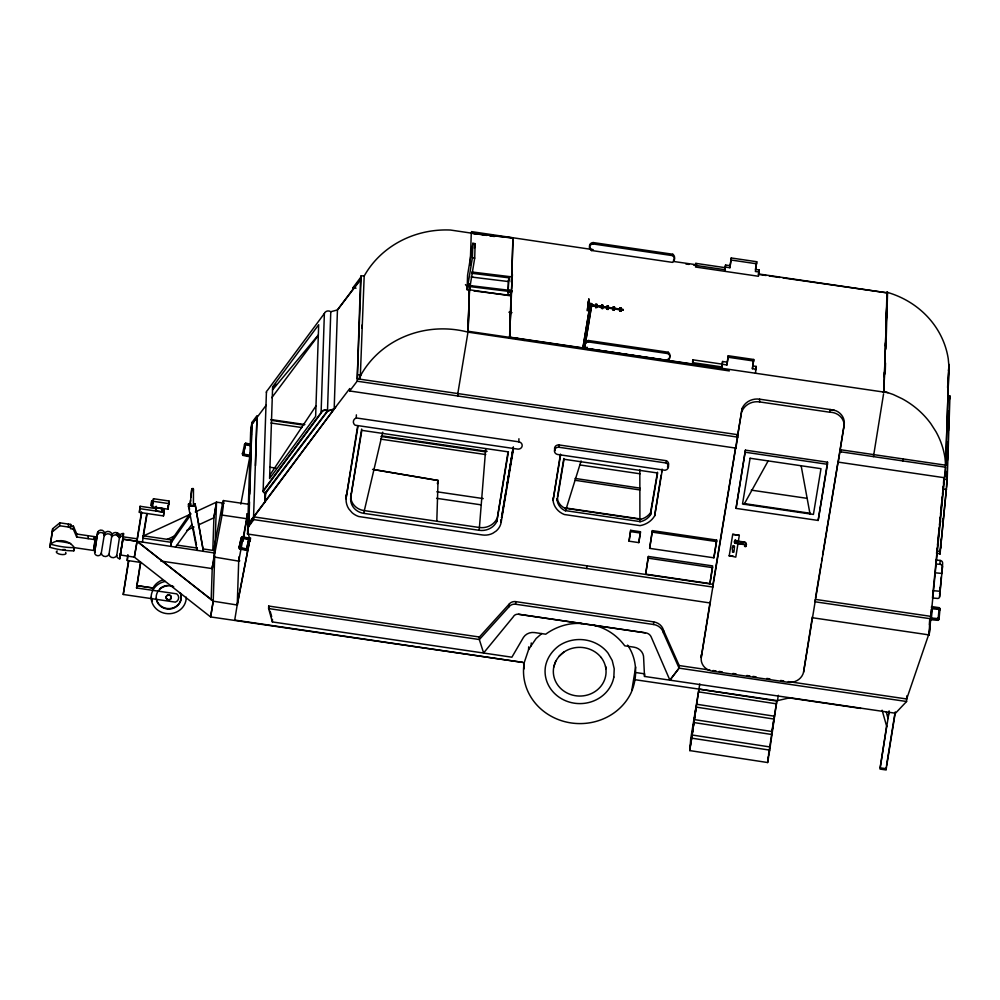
<?xml version="1.0" encoding="UTF-8"?>
<svg xmlns="http://www.w3.org/2000/svg" width="1000" height="1000" viewBox="0 0 1000 1000"><rect width="100%" height="100%" fill="white"/><g stroke="black" fill="none" stroke-linecap="round" stroke-linejoin="round"><path stroke-width="1.5" d="M193.425 505.675L193.463 489.188C193.787 487.275 189.375 489.875 193.412 489.212M755.487 373.263L756.162 366.425L753.112 365.975M471.925 272.013L512.125 276.925L511.562 282.188L511.688 275.062M886.137 322.837L886.963 291.788M636.487 672.638L644.6 673.838L644.513 676.438L895.487 713.238L906.575 701.5L906.663 699.013L929.388 632.513L930.875 614.275M940.138 549.075L940.013 554.225L947.15 481.188L949.975 395.788L949.475 399.5M467.688 286.325L511.587 291.725L512.125 276.925M936.525 553.375L937.212 548.062M436.812 520.812L438.062 480.45L373.75 469.525M885.188 373.762L885.5 362.975M885.9 349.1L887.562 292.075M710.275 603L247.488 534L248.85 523.575L249.525 501.863M249.762 494.1L251.95 422.463L257.038 415.662L253.562 516.912L248.487 523.713L251.9 424.3L266.25 405.112M250.387 524.025L250.487 520.925M255.5 465.65L256.975 417.5L251.912 424.188L250.637 431.9L247.575 531.287L249.913 539.562L237.2 605.013M469.412 290.038L467.125 289.713L467.575 275.212L472.863 243.3L475.15 243.637L474.7 258.137L469.363 290.587L467.987 332.137A92.613 85.887 1.9 0 0 360.913 375L359.175 379.062L359.85 374.988M469.513 287.1L469.6 284.163M467.125 289.713L472.413 257.8L472.863 243.3M906.663 699.013L906.75 695.9M929.775 620.175L929.237 632.625M469.387 290.4L467.987 332.137L729.35 370.925M470.213 264.975L471.262 233.275M510.288 315.212L510.387 312.15M727.163 362.163L722.588 361.488L721.787 368.537L468.125 331.262L469.487 289.788L511.037 295.887L509.675 337.375L521.763 339.15M511.587 291.725L511.613 290.587L509.525 338.263M583.15 346.625L589.987 305.225L595.675 306.212L595.737 305.525L591.65 304.925L591.512 306.95L590.375 306.788L590.55 303.45L591.7 303.625L591.562 305.462L595.65 306.062M945.65 465.5L948.925 366.213L948.25 358.837A87.513 81.163 1.9 0 0 887.275 292.337L886.112 324.338M948.913 366.037L947.575 387.575M50.525 544.138A32.4 12.038 9.4 0 0 74.338 547.638L73.812 550.825A32.4 12.038 9.4 0 1 50 547.325L52.688 528.713L59.837 522.825L70.738 524.425L70.425 528.688L73.288 529.113L76.688 536.975L95.337 539.712L93.55 550.462L74.338 547.638A15.913 14.75 1.9 0 0 50.525 544.138L50.625 541.2M50 547.325L52.688 528.713M52.6 531.638L59.737 525.763L59.837 522.825M68.388 527.025L68.487 524.1M73.288 529.113L73.388 526.175L70.512 525.763L70.738 524.425M73.812 550.825L73.9 547.888M76.688 536.975L76.787 534.038L73.388 526.175M88.162 538.663L88.263 535.725M93.55 550.462L95.425 536.788L76.787 534.038M94.05 539.525L94.15 536.587M116.775 555.388A4.025 3.738 1.9 0 1 109.025 554.25A4.025 3.738 1.9 0 1 101.287 553.112A3.337 3.1 1.9 0 1 97.475 555.675A3.337 3.1 1.9 0 1 94.688 552.137L97.662 532.275A3.538 3.287 1.9 0 1 104.55 533.288A4.025 3.738 1.9 0 1 112 534.388A4.25 3.938 1.9 0 1 116.275 532.562L119.75 535.525L116.775 555.388A3.538 3.287 1.9 0 0 119.775 558.825L123.525 533.525A3.575 3.312 1.9 0 0 119.75 535.525M95.337 539.712L95.425 536.788M94.688 552.137L97.662 532.275M104.55 533.288L101.287 553.112M112 534.388L109.025 554.25M123.438 535.913A3.575 3.312 1.9 0 0 119.663 537.913L116.587 535.05L116.662 532.663M116.975 535.175L117.05 532.788M117.35 535.337L117.425 532.95M117.7 535.538L117.788 533.15M118.038 535.75L118.125 533.362M118.35 536L118.438 533.612M118.65 536.275L118.725 533.888M118.912 536.562L118.987 534.175M119.15 536.875L119.225 534.487M119.35 537.2L119.438 534.812M119.525 537.55L119.6 535.163M119.775 558.825L120.25 553.95M214.875 553.062L122.912 539.113L120.288 554.975L134.35 557.15L210.588 616.925L523.025 662.438L234.713 620.075M237.288 605.025L213.212 601.188L137.162 541.312L123 539.225L123.525 533.525M123 539.225L120.288 555.087M140.35 563.062L136.55 587.962L176.75 593.862A5.2 4.825 1.9 0 1 175.375 602.137L123.238 594.475L128.412 561.225M136.55 587.962L140.775 562.45L127.225 560.462L127.762 555.237M126.95 570L126.875 572.388M127.963 554.9L127.225 560.462M161.175 509.375L164.188 509.825L163.487 515.938L139.4 512.388L140.087 506.287L156.662 508.713M139.4 512.388L140.087 506.287M142.425 542.087L147.137 513.525M152.662 505.913L151.225 505.7L151.312 503.1L151.713 500.7L153.138 500.913L153.062 503.512L151.625 503.312L151.713 500.7M153.412 501.337L168.912 503.612L167.987 509.188L152.5 506.912L153.5 498.725L169 501L168.762 504.462M155.738 510.975L156.312 507.512L162.613 508.438L162.05 511.9L155.738 510.975L156.2 506.275M162.05 511.9L162.125 509.513M163.487 515.938L164.188 509.825M167.987 509.188L168.287 505.312L168.2 507.912M170.787 546.4L171.825 539.538L190.338 513.188L190.263 515.575L171.737 541.925M171.45 542.35L171.525 539.963L143.138 535.788L143.062 538.175L171.45 542.35L170.825 546.062M175.475 547.112L191.962 524.338M197 550.288L188.45 506.262L188.525 503.988L191.137 503.963M203.4 551.263L195.062 503.925L193.475 504.487A2.338 0.875 -0.9 0 1 193.713 505.538L193.325 505.712A2.338 0.875 -0.9 0 1 190.25 505.775A2.338 0.875 -0.9 0 1 189.788 504.65L190.188 504.475A2.338 0.875 -0.9 0 1 190.688 504.338M196.988 550.4L197.075 548.013M203.4 551.375L195.062 503.925M211.188 599.812L212.312 565.763M212.825 550.288L213.9 517.788L216.5 502.137L224.013 503.237M160.688 561.025L212.3 568.6L213.875 557.175M214.112 557.013L214.488 545.913L222.45 504L222.075 515.087L214.112 557.013L238.7 561.138L246.65 519.212L246.838 513.675M214.688 556.613L213.212 601.188L210.625 616.838L213.25 601.087L136.975 541.287L137.238 538.812L122.987 536.825M215.025 546.55L216.5 502.137L195.263 511.962M234.662 620.375L237.25 604.712L238.837 556.975M249.587 540.413L247.213 550.525L239.562 548.95A2.325 2.163 1.9 0 1 239.175 547.225L241.225 537.9A3.013 2.788 1.9 0 1 242.288 536.737L249.95 538.312M239.562 548.95L239.587 548.3A2.325 2.163 1.9 0 1 239.188 546.575M242.95 455.387A2.325 2.163 1.9 0 1 242.562 453.65L242.587 453A2.325 2.163 1.9 0 0 242.975 454.725L242.95 455.387L250.613 456.962M243.475 453.825L245.5 444.613L243.475 453.825A1.4 1.3 1.9 0 0 243.55 454.625L249.9 455.938L250.562 453.113M243.55 454.625L243.575 453.975A1.4 1.3 1.9 0 1 243.5 453.175M239.175 547.225L241.225 537.9M245.688 443.175A3.013 2.788 1.9 0 0 244.613 444.338L244.6 444.988A3.013 2.788 1.9 0 1 245.662 443.825L245.688 443.175L250.787 444.225M241.2 538.55A3.013 2.788 1.9 0 1 242.275 537.388L242.288 536.737M240.075 547.4L242.1 538.188L242.087 538.837A2.087 1.938 1.9 0 1 242.488 538.325L242.525 537.663L248.85 538.962L246.513 549.5L240.125 548.188A1.4 1.3 1.9 0 1 240.075 547.4M246.513 549.5L248.85 538.962M249.9 455.938L250.588 452.463M247.213 550.525L244.688 549.35M247.488 534L248.837 523.688L334.075 409.162L327.725 411.138L266.737 491.8A1.713 1.587 1.9 0 1 265.688 492.9L265.15 493.013A1.713 1.587 1.9 0 1 263.712 492.375L263.45 491.925A1.713 1.587 1.9 0 1 264.1 490.112L321.325 412.875A4.088 3.787 1.9 0 1 327.175 410.8L327.725 411.138M253.825 519.612L253.912 516.9L713 584.35L712.913 587.062L253.825 519.612L248.75 526.4M263.137 491.075L266.425 392.025M265.125 492.4L264.812 501.863L253.562 516.912M581.888 623.562C569.1 622.487 555.988 626.688 545.712 634.2L534.612 632.575A11.062 10.25 1.9 0 0 523.475 637.362L511.887 657.2L272.375 621.925L268.612 608.562L268.688 606.05L479.4 637.013L509.1 604.188A6.85 6.362 1.9 0 1 515.712 601.625L653.688 621.9A12.012 11.137 1.9 0 1 663.562 630.413L679.188 665.55L679.112 668.162L669.887 680.163L651.15 636.875A6.975 6.475 1.9 0 0 645.425 632.837L593.438 625.212C605.938 627.812 617.288 635.55 624.738 645.812L633.862 647.15A11.55 10.713 1.9 0 1 643.65 658.2L644.513 676.438M272.375 621.925L272.462 619.4M330.775 311.737L327.5 410.788L265.462 492.562A1.713 1.587 1.9 0 1 263.888 492.388L263.488 492.025A1.713 1.587 1.9 0 1 263.875 489.775L321.1 412.525L324.375 313.475A4.088 3.787 1.9 0 1 330.775 311.737L337.45 309.938L360.525 279.812L361.2 275.738L364.188 276.038A92.613 85.887 1.9 0 1 450.5 230.037L486.7 235.4M321.1 412.525A4.088 3.787 1.9 0 1 327.5 410.788L334.175 408.975L337.45 309.938L360.3 279.387L360.35 277.838L352.95 287.738L352.9 289.288M513.5 448.45L501.188 522.212A16.538 15.337 1.9 0 1 496.275 530.938L492.8 533.288A16.538 15.337 1.9 0 1 482.337 534.95L358.762 516.525A19.188 17.8 1.9 0 1 352.05 512.663L348.75 508.825A19.188 17.8 1.9 0 1 346.275 497.013L357.688 425.838M735.913 448.137L349.7 390.975L349.775 388.55L334.175 408.975M349.812 475.675L349.9 472.863M350.8 496.975L361.825 430.35L508.413 451.887L496.775 521.575A16.575 15.375 1.9 0 1 479.188 530.3L363.7 513.337A15.412 14.3 1.9 0 1 350.8 496.975L361.675 429.05M349.7 390.975L357.163 381.2L360.525 279.812M518.925 438.75L518.825 441.838A3.95 3.663 1.9 0 1 522.137 446.037A3.95 3.663 1.9 0 1 517.625 449.087L355.075 425.2A4.525 4.2 1.9 0 1 356.275 417.95L356.375 414.862M737.688 437.413L737.775 434.7L357.238 378.787L361.2 275.738M361.9 328.188L362 325.1M360.213 379.225L364.188 276.038M363.7 513.337L382.725 432.163M457.738 395.988L457.812 393.562M469.363 290.587L469.588 284.062M469.875 285.562L511.625 290.575L511.087 295.462L473.988 290.938M479.188 530.3L485.7 448.85M479.4 637.013L479.312 639.612L509.012 606.788A6.85 6.362 1.9 0 1 515.625 604.225L653.6 624.5A12.012 11.137 1.9 0 1 663.475 633.013L679.112 668.162L906.575 701.5M593.713 625.3L518.538 614.25A5 4.638 1.9 0 0 513.212 616.912L483.625 652.962M496.775 521.575L508 452.113M501.188 522.212L501.287 519.412A16.538 15.337 1.9 0 1 500.812 521.362M511.225 292.125L509.712 337.15L888 392.7M511.562 282.188L512.925 237.862L470.812 233.113L513.025 238.113M511.625 280.637L513.038 237.925M509.012 606.788L509.1 604.188M515.625 604.225L515.712 601.625M627.6 645.113C637.425 659.237 637.9 678.2 630.725 693.575A56.212 52.125 1.9 0 1 563 721.162A56.212 52.125 1.9 0 1 524.325 662.35L528.587 649.65L528.688 646.862M528.587 649.65L531.15 645.775L531.25 642.975M662.275 469.862L654.663 515.85A21.113 19.587 1.9 0 1 640.05 525.638L564.325 514.513A18.337 17.012 1.9 0 1 553.062 500.438L560.413 454.125M557.175 500.462L564 459.25L657.638 473L650.45 515.025A17.038 15.8 1.9 0 1 640.525 521.675L564.712 510.525A14.262 13.225 1.9 0 1 557.3 501.25L557.25 498.15L557.375 498.938A14.262 13.225 1.9 0 0 564.788 508.2L640.6 519.35A17.038 15.8 1.9 0 0 650.525 512.7L657.463 472.225M666.338 460.712L666.263 463.025A4.15 3.85 1.9 0 1 665.062 470.275L557.562 454.475A3.962 3.675 1.9 0 1 554.487 450.213A3.962 3.675 1.9 0 1 558.987 447.262L559.062 444.95L666.338 460.712A4.15 3.85 1.9 0 1 668.388 465.538M601.263 657.487L601.25 657.6A26.375 24.462 1.9 0 1 585.5 695.487A26.375 24.462 1.9 0 1 553.713 667.312C555 660.825 558.675 655.888 563.95 651.938M559.163 656.15L563.95 652.038A26.7 24.762 1.9 0 1 601.25 657.6M565.513 510.875L581.1 460.938M585.288 345.55A3.75 3.475 1.9 0 1 588.55 340.525L668.213 352.225L668.175 353.638A4.462 4.138 1.9 0 1 669.2 359.175L667.6 360.55L587.013 348.55L587.062 347.15M588.8 299.95L588.837 299.025L587.325 310.788L588.663 302.825M587.013 348.55L585.237 346.95A3.75 3.475 1.9 0 1 588.513 341.938L588.55 340.525M591.663 249.175L591.613 250.588L589.837 248.975A3.75 3.475 1.9 0 1 593.112 243.962L593.15 242.55L672.812 254.25A4.462 4.138 1.9 0 1 673.4 260.338M590.375 306.788L590.55 303.45M591.7 303.625L591.6 306.425L590.462 306.25M586.8 568.538L586.888 565.825M595.625 307.525L595.775 304.225L596.925 304.387L596.862 307.162L595.625 307.525L596.862 307.162M596.775 307.688L596.925 304.387M601.538 308.387L601.712 305.087L602.863 305.262L602.688 308.562L601.538 308.387L601.712 305.087M607.025 309.237L607.163 305.887L608.312 306.062L608.175 309.4L607.025 309.237L608.175 309.4M608.263 308.875L608.3 307.525L613.288 308.263M613.15 310.138L613.312 306.8L614.462 306.962L614.3 310.3L613.15 310.138L613.312 306.8M619.8 311.112L619.913 307.762L621.05 307.938L620.95 311.288L619.8 311.112L619.938 309.237L614.438 308.425M621.075 309.4L623.188 309.562L621.013 309.237L620.988 309.938L623.1 310.25L620.925 309.775M629.05 541.175L630.675 530.312L640.438 531.737L640.387 533.038L638.8 542.612L629.05 541.175L630.675 530.312M638.8 542.612L640.438 531.737M639.913 521.8L639.825 469.613M645.662 574.138L648.363 556.462L712.613 565.9L712.55 567.638L709.912 583.587L645.662 574.138L648.363 556.462M649.638 548.362L652.375 530.625L716.625 540.075L716.575 541.587L713.888 557.812L649.638 548.362L652.375 530.625M650.763 514.525L650.837 512.212M654.663 515.85L661.087 475.213M653.6 624.5L653.688 621.9M591.425 250.475L672.513 262.387L673.812 261.2A4.462 4.138 1.9 0 0 672.775 255.662L672.812 254.25M663.475 633.013L663.562 630.413M669.887 680.163L679.112 668.075M692.562 364.025L692.663 361.2M695.788 265.425L695.85 263.363L725.113 267.663L725.037 269.725L695.788 265.425L695.512 267.025L758.425 276.262L759.2 269.975L755.45 269.425L756.725 261.725L731.25 257.975L729.9 267.738L725.475 267.087L725.55 265.025L729.975 265.675M692.8 362.65L692.887 359.825L722.15 364.125L722.05 366.938L692.8 362.65L692.525 364.237M844.062 427.587A14.312 13.275 1.9 0 0 829.85 412.238L829.938 409.525L835.938 410.737A14.312 13.275 1.9 0 1 844.15 424.875L803.575 672.163A14.075 13.062 1.9 0 1 787.675 682.237L713.388 671.325A13.262 12.3 1.9 0 1 701.3 657.138L710.113 601.812M709.912 583.587L712.375 567.35M713.888 557.812L716.625 540.075M722.487 364.312L726.925 364.963L728.25 355.737L753.725 359.487L752.4 368.7L756.15 369.25M729.9 267.738L731.25 257.975M726.925 364.963L728.25 355.737M729.175 556.15L732.712 534.338L739.312 535.312L735.775 557.125L729.2 555.612L733.15 556.188M732.712 534.338L739.312 535.312M732.325 551.862C735.325 553.575 730.312 550.562 733.138 545.513M736.038 508.387L745.413 450.138L827.525 462.2L827.463 464.3L818.162 520.45L736.038 508.387L745.413 450.138M736.275 542.475L735.175 543.288L744.737 544.7M735.55 540.737L736.5 542.4L735.175 543.288L734.212 542.062L735.225 541.163L745.088 542.575A3.6 3.337 1.9 0 1 746.338 544.938L746.35 544.5A3.6 3.337 1.9 0 0 745.1 542.137L735.55 540.737L736.45 541.413M701.3 657.138L742.113 408.438A16.225 15.05 1.9 0 1 759.663 399.188L834.262 410.15M744.5 546.175C747.138 545.763 744.225 548.663 744.75 544.263M752.4 368.7L753.725 359.487M759.125 272.038L755.375 271.488L756.725 261.725M742.025 411.15A16.225 15.05 1.9 0 1 759.575 401.912L759.663 399.188M803.575 672.163L812.375 616.838M818.162 520.45L827.525 462.2M948.475 370.838L948.925 366.213L945.288 475.812L944.613 475.712L944.55 477.75L838.263 462.125L844.15 424.875M841.112 451.863L841.175 449.837M873.45 456.613L883.575 393.8M883.863 392.137L887.2 292.863L758.425 273.938M882.75 391.975L883.863 392.088L887.275 292.337M886.275 767.062L886.175 769.963L880.037 769.087L886.587 726.162M902.938 460.95L903 458.913M812.55 617.75L929.175 634.925L929.25 632.5M929.488 624.9L929.65 620.25M930.913 613.862L930.75 618.787L815.188 601.8L815.263 599.375L930.825 616.362M939.3 608.562L931.5 607.863L931.575 606.55L939.338 607.688A3.013 2.788 1.9 0 1 939.975 609.1L939.95 609.975A3.013 2.788 1.9 0 0 939.3 608.562L939.338 607.688M937.812 619.475L931.35 618.888L931.375 618.013L937.837 618.6A1.4 1.3 1.9 0 0 938.188 617.85L938.162 618.713A1.4 1.3 1.9 0 1 937.825 619.462L937.85 618.587M938.15 620.35L938.175 619.475A2.325 2.163 1.9 0 0 939.112 617.95L939.075 618.812A2.325 2.163 1.9 0 1 938.15 620.35L930.35 619.65M939.963 564.325L940.088 560.425L935.938 560.05L935.8 563.962L939.963 564.325A2.788 2.587 1.9 0 1 942.487 567.15L939.575 596.888A1.863 1.725 1.9 0 1 937.55 598.438L932.475 597.987L944.15 478.75M940.825 539.388L940.525 548.475L946.363 488.862M938.825 608.525A2.087 1.938 1.9 0 1 939.038 609.113L939.013 609.987A2.087 1.938 1.9 0 0 938.8 609.388L938.812 608.5M939.575 596.888L941.275 576.962M940.25 587.388L940.125 591.287L933.188 590.675M948.75 364.237L948.863 367.587M942 569.513L941.875 573.425L934.938 572.8M942.487 567.15L942.613 563.25A2.788 2.587 1.9 0 0 940.088 560.425M947.15 471.175L946.513 487.35M947.513 460.3L948.138 441.587M948.5 430.675L949.15 410.913M884.2 376.812L884.362 372.188M885.325 345.95L885.438 342.863M508.062 290.825L508.45 280.25M471.975 273.312L508.913 277.812L507.912 295.075M613.85 677.113L614.212 668.725L612.225 660.525L607.987 653.025A35 32.462 1.9 0 0 559.062 645.688C552.325 650.6 547.288 657.638 545.562 665.863A34.65 32.138 1.9 0 0 573.812 703.112A34.65 32.138 1.9 0 0 613.85 677.1M733.938 552.1L734.513 546.3M587.562 309.25L587.837 305.413M587.688 308.45L588.112 303.738L588.05 305.1L590.413 305.438M588.85 299.037L588.438 303.95M511.312 292.038L511.112 295.212L507.95 294.825M511.5 289.113L512.413 274.5M265.462 492.562L264.825 501.688L335.725 406.938M265.038 502.025L265.688 492.9M943.5 483.325L943.775 479.25L947.237 479.562M689.775 750.588L698.938 689.1L776.8 701.05L769.7 750.125L767.65 762.537L689.775 750.588L690.725 738.75L699.788 683.975M690.5 745.512L696.175 706.55M691.35 740.312L696.188 706.413M767.65 762.537L768.112 756.625M768.512 755.713L768.975 749.887M769.188 752.4L769.362 750.288M774 718.812L769.438 749.225M943.263 486.225L942.537 493.775M937.513 544.963L939.188 527.9M939.488 524.8L940.25 517.05M940.562 513.938L942.225 496.887M930.475 618.312L931.35 609.362M929.175 634.925L945.575 467.212L839.987 451.7M931.35 618.888L932.362 607.938M942.55 521.825L942.837 518.875M942.537 522.475L942.825 519.525M941.562 573.987L942.25 567M938.162 618.713L939.05 609.125M939.075 618.812L939.975 609.1M190.025 505.7L191.762 489.212M190.087 504.513L190.55 500.175M190.863 497.287L191.788 488.612M469.363 290.375L469.913 285.512L472.287 285.863M508.462 290.238L511.625 290.575M508.913 277.812L508.4 281.55L471.112 277L473 277.225M888.088 716.925L889.025 711.112M889.2 711.287L880.088 767.825L886.225 768.7L895.325 712.237M886.525 765.537L895.125 712.163M123.238 594.475L128.812 560.688M141.525 511.838L137.025 539.975M141.688 512.725L134.35 557.15L137.162 541.312M143.4 534.25L146.713 514.225M151.225 505.7L151.625 503.312M153.138 500.913L153.5 498.725M168.475 504.162L169 501M171.525 539.963L170.912 543.675L171.825 539.538M222.35 504.475L222.438 504A17.288 0.787 -81.6 0 1 222.075 515.087L222.488 515.163M212.3 568.6L214.537 555.037M251.95 422.463L250.7 430.05L251.412 434.65M243.012 541.263L246.75 518.713L222.075 515.087M250.1 540.975L250.6 537.987M357.912 374.712L360.913 375M346.275 497.013L358.1 425.613M474.4 248.2L475.15 243.637M437.562 483.475L438.05 480.513L372.537 469.4M457.825 393.5L468.162 331.05M510.887 296.788L511.037 295.887M506.112 490.2L501.538 517.875L513.337 447.175L506.925 485.938M506.625 487.125L513.237 447.163M553.062 500.438L560.588 454.925M557.5 496.625L563.825 458.45M583.15 346.475L590.075 305.15M583.587 346.325L586.375 329.525M586.875 326.463L587.388 323.413M587.888 320.35L588.4 317.3M588.9 314.25L589.412 311.188M589.913 308.137L590.425 305.075M583.575 346.9L590.5 304.762M584.587 348.325L591.312 306.9M584.562 348.4L591.65 305.475M595.775 304.225L596.838 304.925M602.863 305.262L601.625 305.625M602.688 308.562L601.625 307.863M607.163 305.887L608.312 306.062M614.462 306.962L613.225 307.325M614.3 310.3L613.237 309.6M619.913 307.762L621.05 307.938M620.95 311.288L619.888 310.587M623.1 310.25L623.188 309.562M695.588 264.962L695.85 263.363M661.6 472.15L662.1 469.087M631.812 690.337L635.675 667.013M692.625 361.413L692.887 359.825M725.113 267.663L725.55 265.025M724.775 271.312L725.475 267.087M722.15 364.125L722.588 361.488M758.5 274.2L759.2 269.975M713 584.35L735.738 446.95M742.113 408.438L737.788 434.637L737.038 434.525L736.963 437.013L737.688 437.125L735.913 447.837M755.5 370.425L756.162 366.425M746.1 546.413L746.35 544.5M771.55 733.625L776.8 701.05M634.862 679.688L777.463 700.638L778.337 695.288M815.525 597.85L821.087 564.175M821.6 561.112L822.113 558.05M822.613 554.987L838.075 461.625M883.863 392.088L883.988 391.312L893.288 394.538L902.125 398.725A87.513 81.163 1.9 0 1 930.863 423.725L935.938 431.637A87.513 81.163 1.9 0 1 944.975 457.812L945.65 465.188L840.05 449.663M216.5 502.137L213.863 517.812L198.263 525.025M887.2 292.863L783.138 277.938M588.15 303.45L588.288 302.65M588.5 301.388L588.013 306.475L588.15 305.675M588.713 300.125L588.225 305.212M240.825 504.15L250.375 453.875M237.25 604.712L249.825 539.675M437.55 483.1L438.062 480.45M437.5 483.825L438.15 480.775M242.562 453.65L244.613 444.338M736.462 541.15L735.275 539.637L734.475 541.337M553.713 667.2L555.75 661.175M744 504.5L768.188 460.85M269.688 475.387L315.975 405.95M531.15 645.775L536.112 638.525L541.8 633.513M324.375 313.475L267.162 390.725A1.713 1.587 1.9 0 0 266.512 392.525M271.8 397.688L318.038 335.887M274.163 386.637L276.012 384.175M248.85 523.575L253.912 516.9M588.1 305.025L590.413 305.287M272.525 389.913L318.325 334.963M734.15 547.263C735.113 544.113 730.725 547.9 734.163 546.825M142.9 536.188L191.025 513.925M167.075 539.462L175.575 535.525M186.925 530.275L194.013 527M777.463 700.638L789.275 697.913L860.987 708.45M188.45 506.262L194.988 506.2M645.425 632.837L518.538 614.25M947.675 396.262L949.987 396.475M942.987 489.125L946.462 489.438M936.912 551.163L940.375 551.475M937.675 553.475L939.987 553.675M932.337 608.8L938.812 609.375M508.288 292.362L511.45 292.75M489.787 235.863L494.425 236.513M685.875 263.988L688.962 264.413M693.587 265.087L696.675 265.525M758.438 274.387L766.162 275.5M769.25 275.938L780.05 277.488M731.175 260.038L756.65 263.788M593.112 243.962L672.775 255.662M471.512 231.612L593.212 249.662M673.5 261.462L696.787 264.812M472.413 257.8L474.7 258.137M590.462 303.988L591.613 304.15M588.138 304.413L590.5 304.913M591.65 305.075L595.763 305.688M596.9 305.85L601.675 306.55M602.825 306.725L607.15 307.362M596.788 306.225L601.587 306.925M602.737 307.1L607.025 307.725M608.175 307.9L613.188 308.637M614.338 308.8L619.775 309.6M352.95 287.738L356.037 288.188M508.9 312.213L512 312.663M728.188 357.262L753.675 361M588.513 341.938L668.175 353.638M509.938 337.887L513.013 338.338M516.075 338.787L519.15 339.237M585.112 348.938L588.175 349.387M605.037 351.863L608.1 352.312M624.963 354.787L628.025 355.238M759.575 401.912L829.85 412.238M357.163 381.2L736.938 437.013M745.337 452.238L827.463 464.3M558.987 447.262L666.263 463.025M356.275 417.95L518.825 441.838M270.875 419.55L304.862 424.538M382.1 435.887L487.137 451.325M579.812 464.938L640.062 473.8M751.275 490.138L806.888 498.312M271.413 420.35L303.825 425.112M380.975 436.45L485.913 451.875M270.963 423.013L301.875 427.55M380.675 439.125L485.75 454.562M744.05 503.55L810.475 513.325M564.9 507.863L640.65 519M269.975 467.25L276.15 468.15M436.85 491.775L483.212 498.587M436.587 498.312L481.225 504.862M735.188 542.863L743.388 544.062M652.325 532.15L716.575 541.587M630.638 531.613L640.387 533.038M648.3 558.188L712.55 567.638M223.45 500.588L248.925 504.325M140.013 508.675L164.112 512.212M59.737 525.763L70.638 527.362M177.2 545.125L197.288 548.075M203.475 548.987L214.95 550.675M238.787 560.662L239.788 560.812M679.188 665.55L709.938 670.075M713 670.525L716.075 670.975M719.15 671.425L722.225 671.875M732.987 673.462L736.062 673.913M746.812 675.487L749.887 675.95M752.962 676.4L756.038 676.85M766.8 678.425L769.875 678.875M780.625 680.462L783.7 680.913M788.312 681.587L906.663 698.975M268.612 608.562L479.325 639.525L483.625 653.05M575.062 478.425L639.938 488.1M575 480.275L639.875 489.95M698.725 691.888L776.587 703.85M696.675 704.262L774.538 716.225M696.438 707.15L774.3 719.112M694.375 719.6L772.25 731.562M694.137 722.588L772.013 734.538M692.087 735L769.95 746.95M691.838 738.175L769.7 750.125M245.662 443.825L250.912 444.9M246.225 444.162L250.738 445.087M250.95 445.788L245.9 444.75A2.087 1.938 1.9 0 0 245.475 445.262M249.925 455.288L243.625 454.075M242.975 454.725L248.075 455.788M242.275 537.388L249.925 538.962M242.5 538.312L248.825 539.625M246.537 548.85L240.138 547.537A1.4 1.3 1.9 0 1 240.1 546.75L240.2 548.3M239.587 548.3L242.138 548.825M116.587 535.05L116.188 534.95A4.25 3.938 1.9 0 0 111.925 536.775A4.025 3.738 1.9 0 0 104.462 535.675A3.538 3.287 1.9 0 0 97.575 534.663M465.45 284.625L467.337 286.812M882.1 710.212L886.737 726.55M268.688 606.05L269.438 608.688M270.188 611.337L271.675 616.625M886.263 711.925L888.025 718.562M188.525 503.988L189.562 509.3M192.925 526.638L196.475 544.95M801.137 465.7L810.062 514.2M237.413 603.9L237.475 605.062M701.338 657.788A13.262 12.3 1.9 0 1 701.4 654.425M605.6 666.263A26.375 24.462 1.9 0 1 605.988 668.8M523.962 668.962A56.212 52.125 1.9 0 1 523.75 662.9M668.213 352.225A4.462 4.138 1.9 0 1 669.6 357.163M668.8 358.3A4.462 4.138 1.9 0 1 668.263 358.775M939.7 592.975A1.863 1.725 1.9 0 1 939.5 593.625M590.35 248.225A3.75 3.475 1.9 0 1 593.15 242.55M242.113 538.175A2.087 1.938 1.9 0 1 242.512 537.675M95.375 552.05A3.337 3.1 1.9 0 1 94.763 549.75M56.438 541.25A26.438 9.825 9.4 0 1 70.65 543.55M65.088 549.462A4.938 1.837 9.4 0 1 62.775 549.513M65.638 552.513A4.938 1.837 9.4 0 1 60.675 554.4A4.938 1.837 9.4 0 1 57.237 550.975M186.238 597.15A17.562 16.287 1.9 0 1 170.1 613.675A17.562 16.287 1.9 0 1 151.3 599.6A17.562 16.287 1.9 0 1 165.263 581.45M180.362 593.263A12.537 11.625 1.9 0 1 170.062 608.987A12.537 11.625 1.9 0 1 156.3 595.612A12.537 11.625 1.9 0 1 173.725 586.812M167.062 598.875A2.612 2.425 1.9 0 1 166.6 598.425M152.4 601.1A17.562 16.287 1.9 0 1 151.312 596.962M152.688 588.638A17.562 16.287 1.9 0 1 162.387 580.062M180.375 592.837A12.537 11.625 1.9 0 1 171.688 608.3A12.537 11.625 1.9 0 1 156.25 598.212M159.637 588.925A12.537 11.625 1.9 0 1 167.338 585.438M170.6 585.513A12.537 11.625 1.9 0 1 172.725 586.013M523.2 339.963A3.95 3.663 1.9 0 1 524.087 340.462M555.175 450.6A3.962 3.675 1.9 0 1 559.062 444.95M553.375 499.625A18.337 17.012 1.9 0 1 553.138 498.113M668 466.262A4.15 3.85 1.9 0 1 667.45 466.887M350.887 494.162A15.412 14.3 1.9 0 0 363.8 510.525L479.288 527.487A16.575 15.375 1.9 0 0 496.875 518.763M346.3 499.087A19.188 17.8 1.9 0 1 346.375 494.2M272.625 386.875L269.587 478.525L315.637 416.375L318.675 324.725L272.625 386.875M596.875 305.7L596.812 306.388L601.587 307.087L601.675 306.4L596.875 305.7M602.825 306.562L602.737 307.25L607.062 307.887L607.112 307.2L602.825 306.562M608.263 307.362L608.212 308.062L613.2 308.788L613.275 308.1L608.263 307.362M614.425 308.275L614.338 308.962L619.837 309.762L619.862 309.075L614.425 308.275M750.088 458.25L742.513 504.012L813.413 514.438L820.987 468.675L750.088 458.25M153 587.975L136.625 585.575L153 588.025M167.05 599.4A2.612 2.425 1.9 0 0 171.262 597.9A2.612 2.425 1.9 0 0 167.738 595.25A2.612 2.425 1.9 0 0 167.05 599.4M167.062 599.175A2.612 2.425 1.9 0 0 171.275 597.675A2.612 2.425 1.9 0 0 167.75 595.037A2.612 2.425 1.9 0 0 167.062 599.175"/></g></svg>
